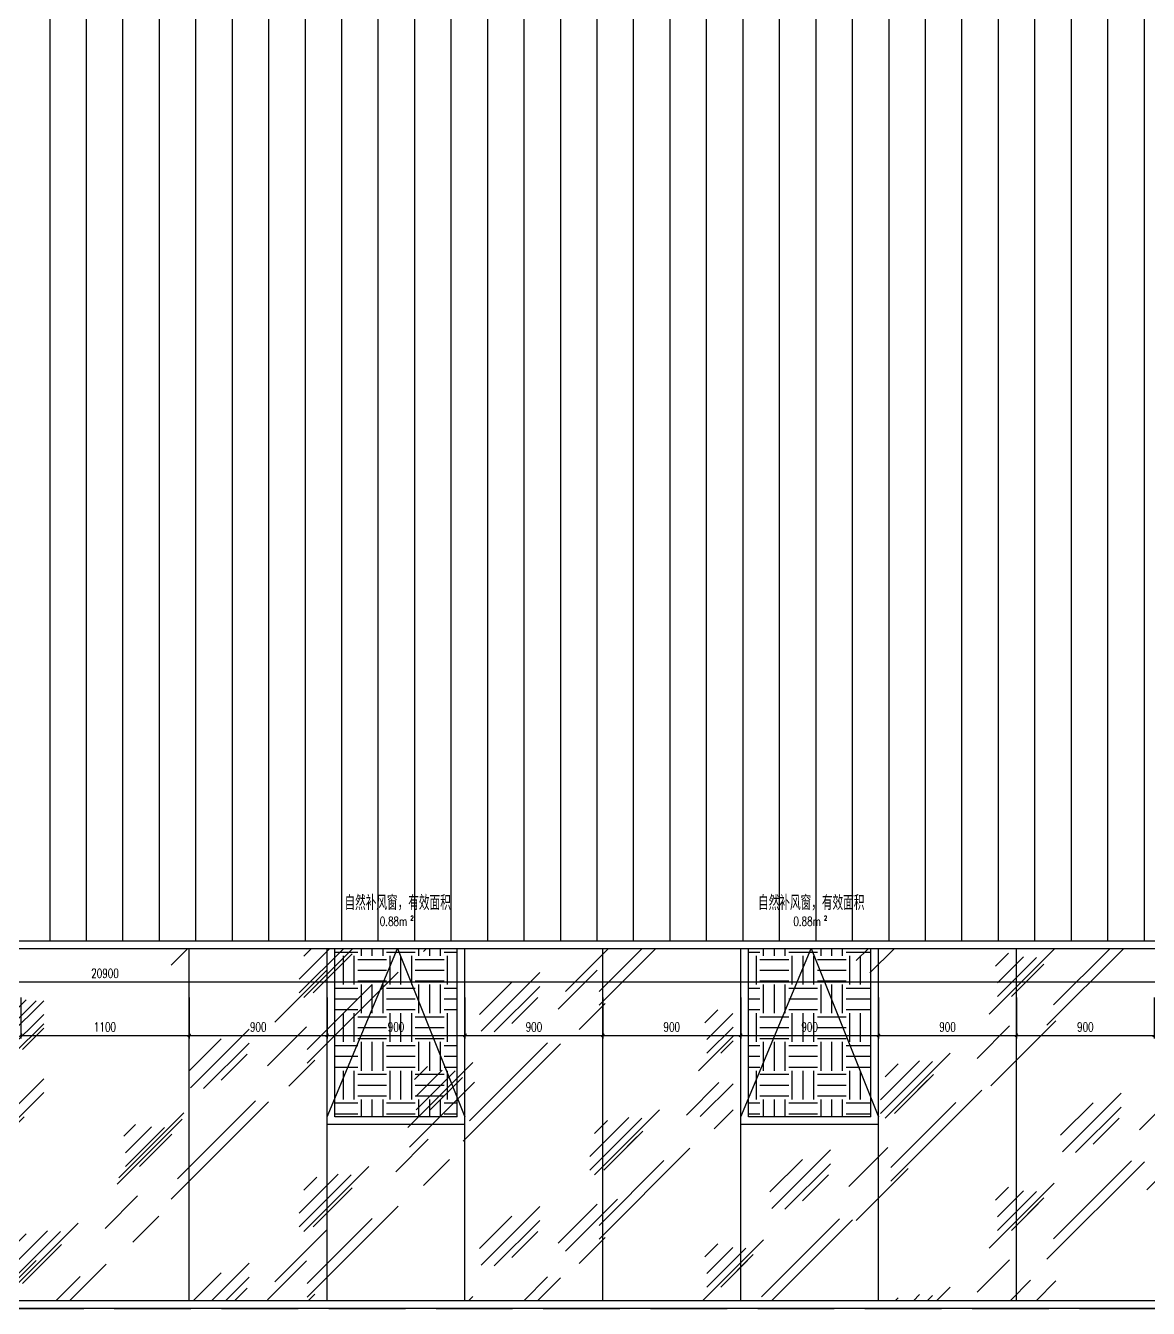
# Model space of a CAD drawing. Extents: x -2377130 to 293730, y -2 to 754590.
# Drawn here: x -172867 to -165538, y 517237 to 525612 of the extents above; entities that cross this region are included whole.
import ezdxf

# ---------------------------------------------------------------- set-up
doc = ezdxf.new("R2010")
doc.units = 0
doc.header["$LTSCALE"] = 1000
doc.header["$MEASUREMENT"] = 0
doc.linetypes.add('__DASH', pattern=[0.35, 0.25, -0.1])
doc.linetypes.add('DOTE', pattern=[2.42, 2, -0.2, 0.02, -0.2])
doc.layers.get('Defpoints').update_dxf_attribs({"color": 210})
for name, color, linetype in [('A-AXIS-DOTE', 14, 'DOTE'), ('A-HATCH-2', 251, 'Continuous'), ('A-LIN-V', 9, 'Continuous'), ('A-WINDOW', 140, 'Continuous'), ('A-门窗表显示尺寸', 160, 'Continuous'), ('SPACE', 7, 'Continuous'), ('SPACE_HATCH', 8, 'Continuous'), ('参考线', 8, 'Continuous')]:
    doc.layers.add(name, color=color, linetype=linetype)
doc.layers.add('A-WALL-HATCH', color=8, linetype='Continuous', lineweight=13)
doc.styles.add('_TCH_SPACE', font='SIMPLEX', dxfattribs={"height": 5, "bigfont": 'GBCBIG'})
doc.styles.add('A-DIM_T3', font='SIMPLEX', dxfattribs={"width": 0.705882, "bigfont": 'GBCBIG'})
doc.dimstyles.new('A-DIM&&20', dxfattribs={"dimtxt": 59.5, "dimasz": 20, "dimexe": 20, "dimexo": 20, "dimgap": 25.25, "dimtad": 1, "dimdec": 0, "dimzin": 0, "dimdsep": 46, "dimtxsty": 'A-DIM_T3', "dimblk": 'ARCHTICK', "dimcen": 0.09, "dimclrt": 7, "dimazin": 2, "dimtfac": 1, "dimtdec": 0, "dimtix": 1, "dimtmove": 2, "dimatfit": 3, "dimfxl": 0, "dimtolj": 1, "dimtzin": 0, "dimarcsym": 0})
pattern_1 = [(0, (-344698.66, 6e-11), (187.5, 187.5), [187.5, -187.5]), (0, (-344698.66, 70.31), (187.5, 187.5), [187.5, -187.5]), (0, (-344698.66, 140.63), (187.5, 187.5), [187.5, -187.5]), (90, (-344675.23, 164.06), (-187.5, 187.5), [187.5, -187.5]), (90, (-344604.91, 164.06), (-187.5, 187.5), [187.5, -187.5]), (90, (-344534.6, 164.06), (-187.5, 187.5), [187.5, -187.5])]

# ---------------------------------------------------------------- blocks, each defined once
blk = doc.blocks.new('_ArchTick')
at = {"color": 0, "linetype": 'ByBlock', "const_width": 0.4}
blk.add_lwpolyline([(-0.5, -0.5), (0.5, 0.5)], dxfattribs=at)
blk = doc.blocks.new('*D1241')
at = {"layer": 'A-门窗表显示尺寸', "color": 0, "lineweight": -2}
for p, q in [((-182799.3, 519617.5), (-182799.3, 519350)), ((-161899.3, 519617.5), (-161899.3, 519350)), ((-182799.3, 519370), (-161899.3, 519370))]:
    blk.add_line(p, q, dxfattribs=at)
at = {"layer": 'Defpoints', "color": 0}
for p in [(-182799.3, 519637.5), (-161899.3, 519637.5), (-161899.3, 519370)]:
    blk.add_point(p, dxfattribs=at)
at = {"layer": 'A-门窗表显示尺寸', "color": 0, "lineweight": -2, "xscale": 20, "yscale": 20, "zscale": 20, "rotation": 180}
blk.add_blockref('_ArchTick', (-182799.3, 519370), dxfattribs=at)
at = {"layer": 'A-门窗表显示尺寸', "color": 0, "lineweight": -2, "xscale": 20, "yscale": 20, "zscale": 20}
blk.add_blockref('_ArchTick', (-161899.3, 519370), dxfattribs=at)
at = {"layer": 'A-门窗表显示尺寸', "color": 7, "insert": (-172349.3, 519425), "char_height": 59.5, "attachment_point": 5, "style": 'A-DIM_T3'}
blk.add_mtext('\\A1;20900', dxfattribs=at)
blk = doc.blocks.new('*D1238')
at = {"layer": 'A-门窗表显示尺寸', "color": 0, "lineweight": -2}
for p, q in [((-166399.3, 519267.5), (-166399.3, 519000)), ((-165499.3, 519267.5), (-165499.3, 519000)), ((-166399.3, 519020), (-165499.3, 519020))]:
    blk.add_line(p, q, dxfattribs=at)
at = {"layer": 'Defpoints', "color": 0}
for p in [(-166399.3, 519287.5), (-165499.3, 519287.5), (-165499.3, 519020)]:
    blk.add_point(p, dxfattribs=at)
at = {"layer": 'A-门窗表显示尺寸', "color": 0, "lineweight": -2, "xscale": 20, "yscale": 20, "zscale": 20, "rotation": 180}
blk.add_blockref('_ArchTick', (-166399.3, 519020), dxfattribs=at)
at = {"layer": 'A-门窗表显示尺寸', "color": 0, "lineweight": -2, "xscale": 20, "yscale": 20, "zscale": 20}
blk.add_blockref('_ArchTick', (-165499.3, 519020), dxfattribs=at)
at = {"layer": 'A-门窗表显示尺寸', "color": 7, "insert": (-165949.3, 519075), "char_height": 59.5, "attachment_point": 5, "style": 'A-DIM_T3'}
blk.add_mtext('\\A1;900', dxfattribs=at)
blk = doc.blocks.new('*D1239')
at = {"layer": 'A-门窗表显示尺寸', "color": 0, "lineweight": -2}
for p, q in [((-167299.3, 519267.5), (-167299.3, 519000)), ((-166399.3, 519267.5), (-166399.3, 519000)), ((-167299.3, 519020), (-166399.3, 519020))]:
    blk.add_line(p, q, dxfattribs=at)
at = {"layer": 'Defpoints', "color": 0}
for p in [(-167299.3, 519287.5), (-166399.3, 519287.5), (-166399.3, 519020)]:
    blk.add_point(p, dxfattribs=at)
at = {"layer": 'A-门窗表显示尺寸', "color": 0, "lineweight": -2, "xscale": 20, "yscale": 20, "zscale": 20, "rotation": 180}
blk.add_blockref('_ArchTick', (-167299.3, 519020), dxfattribs=at)
at = {"layer": 'A-门窗表显示尺寸', "color": 0, "lineweight": -2, "xscale": 20, "yscale": 20, "zscale": 20}
blk.add_blockref('_ArchTick', (-166399.3, 519020), dxfattribs=at)
at = {"layer": 'A-门窗表显示尺寸', "color": 7, "insert": (-166849.3, 519075), "char_height": 59.5, "attachment_point": 5, "style": 'A-DIM_T3'}
blk.add_mtext('\\A1;900', dxfattribs=at)
blk = doc.blocks.new('*D1240')
at = {"layer": 'A-门窗表显示尺寸', "color": 0, "lineweight": -2}
for p, q in [((-168199.3, 519267.5), (-168199.3, 519000)), ((-167299.3, 519267.5), (-167299.3, 519000)), ((-168199.3, 519020), (-167299.3, 519020))]:
    blk.add_line(p, q, dxfattribs=at)
at = {"layer": 'Defpoints', "color": 0}
for p in [(-168199.3, 519287.5), (-167299.3, 519287.5), (-167299.3, 519020)]:
    blk.add_point(p, dxfattribs=at)
at = {"layer": 'A-门窗表显示尺寸', "color": 0, "lineweight": -2, "xscale": 20, "yscale": 20, "zscale": 20, "rotation": 180}
blk.add_blockref('_ArchTick', (-168199.3, 519020), dxfattribs=at)
at = {"layer": 'A-门窗表显示尺寸', "color": 0, "lineweight": -2, "xscale": 20, "yscale": 20, "zscale": 20}
blk.add_blockref('_ArchTick', (-167299.3, 519020), dxfattribs=at)
at = {"layer": 'A-门窗表显示尺寸', "color": 7, "insert": (-167749.3, 519075), "char_height": 59.5, "attachment_point": 5, "style": 'A-DIM_T3'}
blk.add_mtext('\\A1;900', dxfattribs=at)
blk = doc.blocks.new('*D1223')
at = {"layer": 'A-门窗表显示尺寸', "color": 0, "lineweight": -2}
for p, q in [((-169099.3, 519267.5), (-169099.3, 519000)), ((-168199.3, 519267.5), (-168199.3, 519000)), ((-169099.3, 519020), (-168199.3, 519020))]:
    blk.add_line(p, q, dxfattribs=at)
at = {"layer": 'Defpoints', "color": 0}
for p in [(-169099.3, 519287.5), (-168199.3, 519287.5), (-168199.3, 519020)]:
    blk.add_point(p, dxfattribs=at)
at = {"layer": 'A-门窗表显示尺寸', "color": 0, "lineweight": -2, "xscale": 20, "yscale": 20, "zscale": 20, "rotation": 180}
blk.add_blockref('_ArchTick', (-169099.3, 519020), dxfattribs=at)
at = {"layer": 'A-门窗表显示尺寸', "color": 0, "lineweight": -2, "xscale": 20, "yscale": 20, "zscale": 20}
blk.add_blockref('_ArchTick', (-168199.3, 519020), dxfattribs=at)
at = {"layer": 'A-门窗表显示尺寸', "color": 7, "insert": (-168649.3, 519075), "char_height": 59.5, "attachment_point": 5, "style": 'A-DIM_T3'}
blk.add_mtext('\\A1;900', dxfattribs=at)
blk = doc.blocks.new('*D1224')
at = {"layer": 'A-门窗表显示尺寸', "color": 0, "lineweight": -2}
for p, q in [((-169999.3, 519267.5), (-169999.3, 519000)), ((-169099.3, 519267.5), (-169099.3, 519000)), ((-169999.3, 519020), (-169099.3, 519020))]:
    blk.add_line(p, q, dxfattribs=at)
at = {"layer": 'Defpoints', "color": 0}
for p in [(-169999.3, 519287.5), (-169099.3, 519287.5), (-169099.3, 519020)]:
    blk.add_point(p, dxfattribs=at)
at = {"layer": 'A-门窗表显示尺寸', "color": 0, "lineweight": -2, "xscale": 20, "yscale": 20, "zscale": 20, "rotation": 180}
blk.add_blockref('_ArchTick', (-169999.3, 519020), dxfattribs=at)
at = {"layer": 'A-门窗表显示尺寸', "color": 0, "lineweight": -2, "xscale": 20, "yscale": 20, "zscale": 20}
blk.add_blockref('_ArchTick', (-169099.3, 519020), dxfattribs=at)
at = {"layer": 'A-门窗表显示尺寸', "color": 7, "insert": (-169549.3, 519075), "char_height": 59.5, "attachment_point": 5, "style": 'A-DIM_T3'}
blk.add_mtext('\\A1;900', dxfattribs=at)
blk = doc.blocks.new('*D1225')
at = {"layer": 'A-门窗表显示尺寸', "color": 0, "lineweight": -2}
for p, q in [((-170899.3, 519267.5), (-170899.3, 519000)), ((-169999.3, 519267.5), (-169999.3, 519000)), ((-170899.3, 519020), (-169999.3, 519020))]:
    blk.add_line(p, q, dxfattribs=at)
at = {"layer": 'Defpoints', "color": 0}
for p in [(-170899.3, 519287.5), (-169999.3, 519287.5), (-169999.3, 519020)]:
    blk.add_point(p, dxfattribs=at)
at = {"layer": 'A-门窗表显示尺寸', "color": 0, "lineweight": -2, "xscale": 20, "yscale": 20, "zscale": 20, "rotation": 180}
blk.add_blockref('_ArchTick', (-170899.3, 519020), dxfattribs=at)
at = {"layer": 'A-门窗表显示尺寸', "color": 0, "lineweight": -2, "xscale": 20, "yscale": 20, "zscale": 20}
blk.add_blockref('_ArchTick', (-169999.3, 519020), dxfattribs=at)
at = {"layer": 'A-门窗表显示尺寸', "color": 7, "insert": (-170449.3, 519075), "char_height": 59.5, "attachment_point": 5, "style": 'A-DIM_T3'}
blk.add_mtext('\\A1;900', dxfattribs=at)
blk = doc.blocks.new('*D1226')
at = {"layer": 'A-门窗表显示尺寸', "color": 0, "lineweight": -2}
for p, q in [((-171799.3, 519267.5), (-171799.3, 519000)), ((-170899.3, 519267.5), (-170899.3, 519000)), ((-171799.3, 519020), (-170899.3, 519020))]:
    blk.add_line(p, q, dxfattribs=at)
at = {"layer": 'Defpoints', "color": 0}
for p in [(-171799.3, 519287.5), (-170899.3, 519287.5), (-170899.3, 519020)]:
    blk.add_point(p, dxfattribs=at)
at = {"layer": 'A-门窗表显示尺寸', "color": 0, "lineweight": -2, "xscale": 20, "yscale": 20, "zscale": 20, "rotation": 180}
blk.add_blockref('_ArchTick', (-171799.3, 519020), dxfattribs=at)
at = {"layer": 'A-门窗表显示尺寸', "color": 0, "lineweight": -2, "xscale": 20, "yscale": 20, "zscale": 20}
blk.add_blockref('_ArchTick', (-170899.3, 519020), dxfattribs=at)
at = {"layer": 'A-门窗表显示尺寸', "color": 7, "insert": (-171349.3, 519075), "char_height": 59.5, "attachment_point": 5, "style": 'A-DIM_T3'}
blk.add_mtext('\\A1;900', dxfattribs=at)
blk = doc.blocks.new('*D1227')
at = {"layer": 'A-门窗表显示尺寸', "color": 0, "lineweight": -2}
for p, q in [((-172899.3, 519267.5), (-172899.3, 519000)), ((-171799.3, 519267.5), (-171799.3, 519000)), ((-172899.3, 519020), (-171799.3, 519020))]:
    blk.add_line(p, q, dxfattribs=at)
at = {"layer": 'Defpoints', "color": 0}
for p in [(-172899.3, 519287.5), (-171799.3, 519287.5), (-171799.3, 519020)]:
    blk.add_point(p, dxfattribs=at)
at = {"layer": 'A-门窗表显示尺寸', "color": 0, "lineweight": -2, "xscale": 20, "yscale": 20, "zscale": 20, "rotation": 180}
blk.add_blockref('_ArchTick', (-172899.3, 519020), dxfattribs=at)
at = {"layer": 'A-门窗表显示尺寸', "color": 0, "lineweight": -2, "xscale": 20, "yscale": 20, "zscale": 20}
blk.add_blockref('_ArchTick', (-171799.3, 519020), dxfattribs=at)
at = {"layer": 'A-门窗表显示尺寸', "color": 7, "insert": (-172349.3, 519075), "char_height": 59.5, "attachment_point": 5, "style": 'A-DIM_T3'}
blk.add_mtext('\\A1;1100', dxfattribs=at)

msp = doc.modelspace()

# ---------------------------------------------------------------- linework, layer by layer
at = {"layer": 'A-AXIS-DOTE', "color": 8, "linetype": '__DASH', "ltscale": 2}
msp.add_line((-252788.4, 517237.5), (-54309.8, 517237.5), dxfattribs=at)
at = {"layer": 'A-HATCH-2', "color": 8, "linetype": 'Continuous'}
for p, q in [((-172708.1, 519637.5), (-172708.1, 535691.3)), ((-172470, 519637.5), (-172470, 535691.2)), ((-172231.9, 519637.5), (-172231.9, 535691.2)), ((-171993.7, 519637.5), (-171993.7, 535691.1)), ((-171755.6, 519637.5), (-171755.6, 535691)), ((-171517.5, 519637.5), (-171517.5, 535691)), ((-171279.4, 519637.5), (-171279.4, 535690.9)), ((-171041.2, 519637.5), (-171041.2, 535690.8)), ((-170803.1, 519637.5), (-170803.1, 535690.8)), ((-170565, 519637.5), (-170565, 535690.7)), ((-170326.9, 519637.5), (-170326.9, 535690.6)), ((-170088.7, 519637.5), (-170088.7, 535690.5)), ((-169850.6, 519637.5), (-169850.6, 535690.5)), ((-169612.5, 519637.5), (-169612.5, 535690.4)), ((-169374.4, 519637.5), (-169374.4, 535690.3)), ((-169136.2, 519637.5), (-169136.2, 535690.3)), ((-168898.1, 519637.5), (-168898.1, 535690.2)), ((-168660, 519637.5), (-168660, 535690.1)), ((-168421.9, 519637.5), (-168421.9, 535690)), ((-168183.7, 519637.5), (-168183.7, 535690)), ((-167945.6, 519637.5), (-167945.6, 535689.9)), ((-167707.5, 519637.5), (-167707.5, 535689.8)), ((-167469.4, 519637.5), (-167469.4, 535689.8)), ((-167231.2, 519637.5), (-167231.2, 535689.7)), ((-166993.1, 519637.5), (-166993.1, 535689.6)), ((-166755, 519637.5), (-166755, 535689.5)), ((-166516.9, 519637.5), (-166516.9, 535689.5)), ((-166278.7, 519637.5), (-166278.7, 535689.4)), ((-166040.6, 519637.5), (-166040.6, 535689.3)), ((-165802.5, 519637.5), (-165802.5, 535689.3)), ((-165564.4, 519637.5), (-165564.4, 535689.2))]:
    msp.add_line(p, q, dxfattribs=at)

# ---------------------------------------------------------------- texts
at = {"layer": 'SPACE', "color": 8, "style": '_TCH_SPACE'}
for p in [(-170786.2, 519837.5), (-170786.2, 519837.5), (-168086.2, 519837.5), (-168086.2, 519837.5)]:
    msp.add_text('自然补风窗，有效面积', height=96.45, dxfattribs=at).set_placement(p)
at = {"layer": 'SPACE', "color": 8, "style": '_TCH_SPACE', "width": 0.705882}
for s, height, p in [('0.88m', 59.5, (-170555.9, 519735.1)), ('0.88m', 59.5, (-170555.9, 519735.1)), ('2', 29.8, (-170355.9, 519770.1)), ('2', 29.8, (-170355.9, 519770.1)), ('0.88m', 59.5, (-167855.9, 519735.1)), ('0.88m', 59.5, (-167855.9, 519735.1)), ('2', 29.8, (-167655.9, 519770.1)), ('2', 29.8, (-167655.9, 519770.1))]:
    msp.add_text(s, height=height, dxfattribs=at).set_placement(p)

# ---------------------------------------------------------------- next in the draw order: wipeouts: each hides what was drawn before it
at = {"color": 8}
msp.add_wipeout([(-182799.3, 517237.5), (-161899.3, 517237.5), (-161899.3, 519637.5), (-182799.3, 519637.5)], dxfattribs=at).dxf.layer = '参考线'

# ---------------------------------------------------------------- next in the draw order: hatches: boundary and pattern name
at = {"layer": 'A-WALL-HATCH'}
h = msp.add_hatch(dxfattribs=at)
h.set_pattern_fill('玻璃2', color=8, scale=100, angle=180)
h.set_pattern_definition([(45, (1223512.4, 60), (0, 1527.35065), [600, -360, 600, -360, 240, -523.2816]), (45, (1223482.4, 90), (0, 1527.35065), [480, -600, 360, -360, 420, -463.2816]), (45, (1223482.4, 180), (0, 1527.35065), [360, -720, 240, -360, 540, -463.2816]), (45, (1223572.4, 90), (0, 1527.35065), [360, -720, 300, -1303.2815]), (45, (1223662.4, 180), (0, 1527.35065), [180, -900, 120, -1483.2815]), (45, (1223512.4, 330), (0, 1527.35065), [120, -900, 120, -480, 300, -763.2816]), (45, (1224052.4, 240), (0, 1527.35065), [600, -900, 720, -475.2816]), (45, (1224052.4, 150), (0, 1527.35065), [840, -600, 900, -355.2816]), (45, (1224202.4, 270), (0, -1697.0563), [600, -840, 480, -763.2816]), (45, (1224112.4, 450), (0, 1527.35065), [300, -1200, 360, -823.2816]), (45, (1224292.4, 360), (0, 1527.35065), [240, -1200, 240, -1003.2815])])
h.paths.add_polyline_path([(-161949.3, 517287.5), (-182749.3, 517287.5), (-182749.3, 518437.5), (-181849.3, 518437.5), (-181849.3, 519587.5), (-177249.3, 519587.5), (-177249.3, 518437.5), (-176449.3, 518437.5), (-176449.3, 519587.5), (-172749.3, 519587.5), (-172749.3, 518437.5), (-171949.3, 518437.5), (-171949.3, 519587.5), (-168249.3, 519587.5), (-168249.3, 518437.5), (-167449.3, 518437.5), (-167449.3, 519587.5), (-162849.3, 519587.5), (-162849.3, 518437.5), (-161949.3, 518437.5)])
at = {"layer": 'SPACE_HATCH'}
h = msp.add_hatch(dxfattribs=at)
h.set_pattern_fill('土壤', color=8, scale=50, style=0)
h.set_pattern_definition(pattern_1)
h.paths.add_polyline_path([(-170049.3, 518487.5), (-170849.3, 518487.5), (-170849.3, 519587.5), (-170049.3, 519587.5)])
h = msp.add_hatch(dxfattribs=at)
h.set_pattern_fill('土壤', color=8, scale=50, style=0)
h.set_pattern_definition(pattern_1)
h.paths.add_polyline_path([(-170049.3, 518487.5), (-170849.3, 518487.5), (-170849.3, 519587.5), (-170049.3, 519587.5)])
h = msp.add_hatch(dxfattribs=at)
h.set_pattern_fill('土壤', color=8, scale=50, style=0)
h.set_pattern_definition(pattern_1)
h.paths.add_polyline_path([(-167349.3, 518487.5), (-168149.3, 518487.5), (-168149.3, 519587.5), (-167349.3, 519587.5)])
h = msp.add_hatch(dxfattribs=at)
h.set_pattern_fill('土壤', color=8, scale=50, style=0)
h.set_pattern_definition(pattern_1)
h.paths.add_polyline_path([(-167349.3, 518487.5), (-168149.3, 518487.5), (-168149.3, 519587.5), (-167349.3, 519587.5)])

# ---------------------------------------------------------------- next in the draw order: linework, layer by layer
at = {"layer": 'A-LIN-V', "color": 8}
msp.add_line((-60499.3, 517237.5), (-246199.3, 517237.5), dxfattribs=at)
at = {"layer": 'A-WINDOW', "color": 8}
for p, q in [((-171799.3, 517287.5), (-171799.3, 519587.5)), ((-170899.3, 517287.5), (-170899.3, 519587.5)), ((-170849.3, 518487.5), (-170849.3, 519587.5)), ((-170049.3, 518487.5), (-170049.3, 519587.5)), ((-169999.3, 517287.5), (-169999.3, 519587.5)), ((-169099.3, 517287.5), (-169099.3, 519587.5)), ((-168199.3, 517287.5), (-168199.3, 519587.5)), ((-168149.3, 518487.5), (-168149.3, 519587.5)), ((-167349.3, 518487.5), (-167349.3, 519587.5)), ((-167299.3, 517287.5), (-167299.3, 519587.5)), ((-166399.3, 517287.5), (-166399.3, 519587.5)), ((-169999.3, 518437.5), (-170899.3, 518437.5)), ((-170049.3, 518487.5), (-170849.3, 518487.5)), ((-167299.3, 518437.5), (-168199.3, 518437.5)), ((-167349.3, 518487.5), (-168149.3, 518487.5))]:
    msp.add_line(p, q, dxfattribs=at)
for points in [[(-161899.3, 517237.5), (-182799.3, 517237.5), (-182799.3, 519637.5), (-161899.3, 519637.5)], [(-161949.3, 517287.5), (-182749.3, 517287.5), (-182749.3, 519587.5), (-161949.3, 519587.5)]]:
    msp.add_lwpolyline(points, close=True, dxfattribs=at)
for points in [[(-170899.3, 518487.5), (-170438.7, 519587.5), (-169999.3, 518487.5)], [(-168199.3, 518487.5), (-167738.7, 519587.5), (-167299.3, 518487.5)]]:
    msp.add_lwpolyline(points, dxfattribs=at)

# ---------------------------------------------------------------- next in the draw order: dimensions: what is measured, and where the dimension line sits
at = {"layer": 'A-门窗表显示尺寸', "color": 8}
for p1, p2, picture, middle in [((-182799.3, 519637.5), (-161899.3, 519637.5), '*D1241', (-172349.3, 519425)), ((-172899.3, 519287.5), (-171799.3, 519287.5), '*D1227', (-172349.3, 519075)), ((-171799.3, 519287.5), (-170899.3, 519287.5), '*D1226', (-171349.3, 519075)), ((-170899.3, 519287.5), (-169999.3, 519287.5), '*D1225', (-170449.3, 519075)), ((-169999.3, 519287.5), (-169099.3, 519287.5), '*D1224', (-169549.3, 519075)), ((-169099.3, 519287.5), (-168199.3, 519287.5), '*D1223', (-168649.3, 519075)), ((-168199.3, 519287.5), (-167299.3, 519287.5), '*D1240', (-167749.3, 519075)), ((-167299.3, 519287.5), (-166399.3, 519287.5), '*D1239', (-166849.3, 519075)), ((-166399.3, 519287.5), (-165499.3, 519287.5), '*D1238', (-165949.3, 519075))]:
    dim = msp.add_aligned_dim(p1=p1, p2=p2, distance=-267.5, dimstyle='A-DIM&&20', dxfattribs=at)
    dim.commit()
    dim.dimension.update_dxf_attribs({"geometry": picture, "text_midpoint": middle})

doc.saveas('drawing.dxf')
